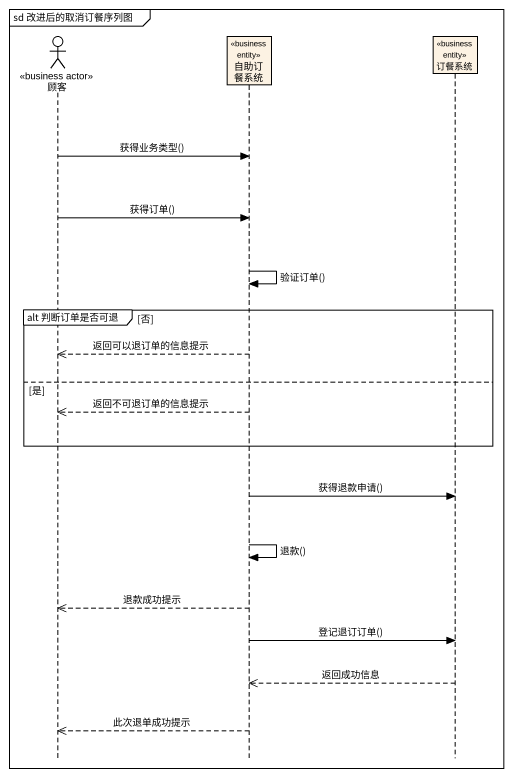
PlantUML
@startuml
mainframe sd 改进后的取消订餐序列图
hide footbox
actor 顾客 <<business actor>>
participant 自助订餐系统 <<business entity>>
participant 订餐系统 <<business entity>>

顾客 -> 自助订餐系统 : 获得业务类型()
顾客 -> 自助订餐系统 : 获得订单()
自助订餐系统 -> 自助订餐系统 : 验证订单()
group alt 判断订单是否可退 [否]
  自助订餐系统 -->> 顾客 : 返回可以退订单的信息提示
else 是
  自助订餐系统 -->> 顾客 : 返回不可退订单的信息提示
end
自助订餐系统 -> 订餐系统 : 获得退款申请()
自助订餐系统 -> 自助订餐系统 : 退款()
自助订餐系统 -->> 顾客 : 退款成功提示
自助订餐系统 -> 订餐系统 : 登记退订订单()
订餐系统 -->> 自助订餐系统 : 返回成功信息
自助订餐系统 -->> 顾客 : 此次退单成功提示
@enduml
